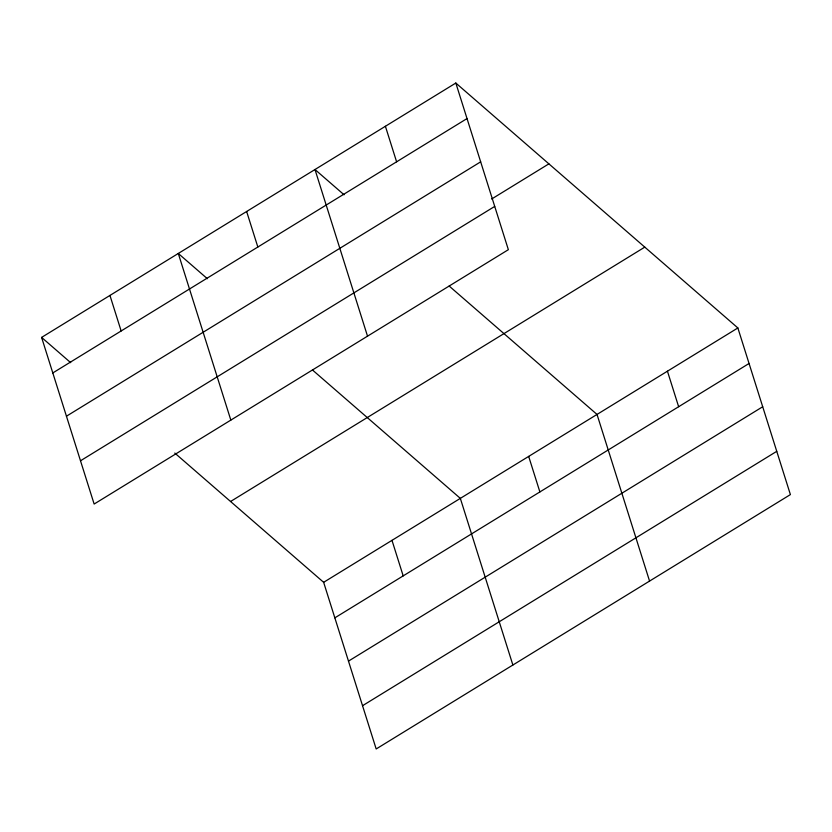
<?xml version="1.0" encoding="UTF-8"?>
<svg xmlns="http://www.w3.org/2000/svg" width="832" height="832" viewBox="0 0 832 832"><rect width="100%" height="100%" fill="white"/><g stroke="black" fill="none" stroke-linecap="round" stroke-linejoin="round"><path stroke-width="1.25" d="M455.822 83.034L508.362 249.683L94.141 504.046L41.6 337.407L455.822 83.034L737.859 327.954L790.4 494.593L376.178 748.966L323.638 582.317L174.793 453.066M52.801 372.944L467.022 118.57M66.446 416.208L480.667 161.834M491.681 198.994L548.891 163.852M80.496 460.782L494.718 206.409M230.568 501.498L644.79 247.125M323.638 582.317L737.859 327.954M334.838 617.854L749.06 363.48M348.483 661.118L762.705 406.754M362.544 705.702L776.755 451.329M344.074 194.782L314.985 169.52L367.526 336.17M449.155 286.031L597.022 414.44L649.563 581.079M207.376 278.72L178.287 253.469L230.838 420.108M312.458 369.97L460.335 498.378L512.876 665.018M41.6 337.407L70.689 362.669M667.441 371.197L678.642 406.723M528.674 456.404L539.885 491.941M385.403 126.277L396.604 161.814M391.986 540.353L403.187 575.879M246.636 211.494L257.847 247.031M109.949 295.433L121.15 330.97"/></g></svg>
